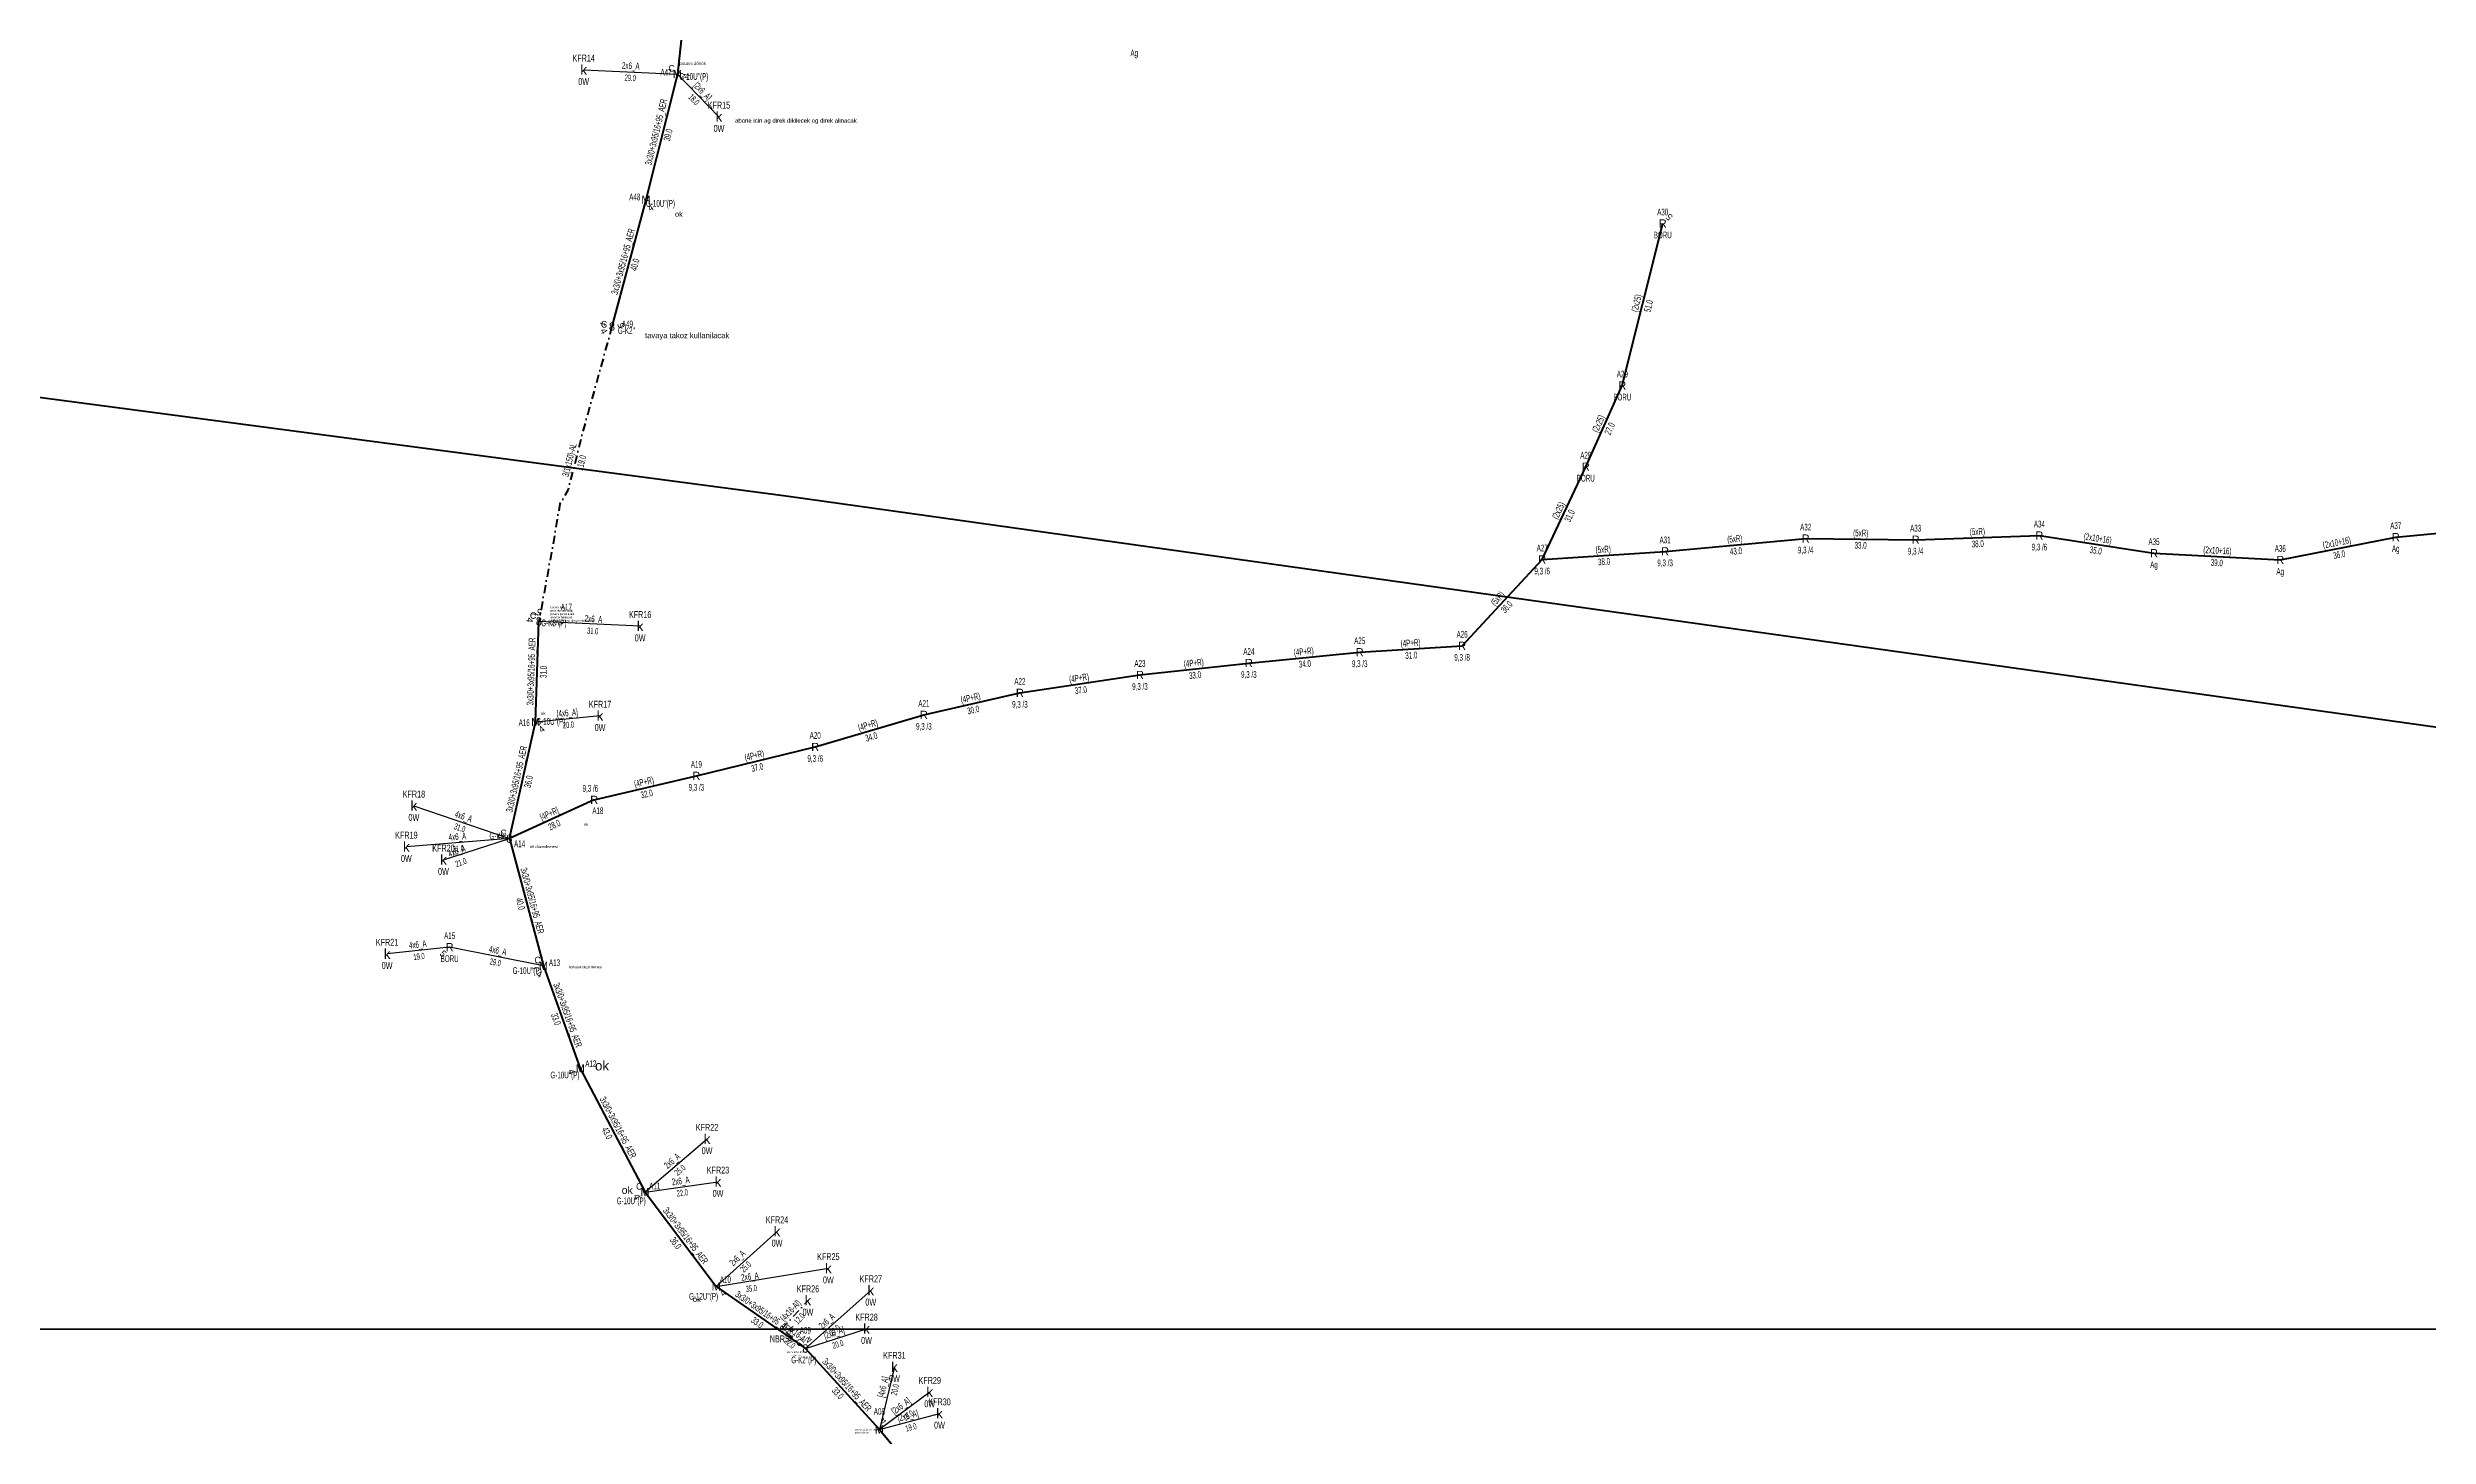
# Model space of a CAD drawing. Header units: millimetres. Extents: x 593538 to 596486, y 4087277 to 4091598.
# Drawn here: x 594798 to 595523, y 4090485 to 4090908 of the extents above; entities that cross this region are included whole.
import ezdxf
from ezdxf.enums import TextEntityAlignment as Align

# ---------------------------------------------------------------- set-up
doc = ezdxf.new("R2010")
doc.units = ezdxf.units.MM
doc.linetypes.add('DASHDOT', pattern=[5, 2.5, -1.25, 0, -1.25])
doc.layers.add('ANTET', color=250, linetype='Continuous')
for name, color, linetype, lineweight in [('DIREK_AG_MEVCUT', 120, 'Continuous', 25), ('DIREK_OG_YENI', 10, 'Continuous', 25), ('HAT_ABONE_HAVAI_BYSK', 30, 'Continuous', 30), ('HAT_ABONE_HAVAI_YENI', 30, 'Continuous', 30), ('HAT_ABONE_YERALTI_MEVCUT', 56, 'DASHDOT', 30), ('HAT_ABONE_YERALTI_YENI', 30, 'DASHDOT', 30), ('HAT_AG_HAVAI_BYSK', 3, 'Continuous', 50), ('HAT_AG_HAVAI_MEVCUT', 126, 'Continuous', 50), ('HAT_OG_HAVAI_YENI', 1, 'Continuous', 70), ('HAT_OG_YERALTI_YENI', 1, 'DASHDOT', 70), ('KOFRE_ABONE_MEVCUT', 6, 'Continuous', 25), ('KULLANICI', 1, 'Continuous', 25), ('NODE_ABONE_YENI', 5, 'Continuous', 25), ('Remarks', 1, 'Continuous', 25)]:
    doc.layers.add(name, color=color, linetype=linetype, lineweight=lineweight)
doc.styles.add('Direk', font='B_CAD')
doc.styles.add('New TextStyle_0', font='ARIALUNI.ttf')
doc.styles.get("Standard").update_dxf_attribs({"font": 'Arial'})

msp = doc.modelspace()

# ---------------------------------------------------------------- linework, layer by layer
at = {"layer": 'ANTET', "flags": 128}
for points in [[(594752.5, 4090517.5), (594752.5, 4091597.5), (595882.5, 4091597.5), (595882.5, 4090517.5), (594752.5, 4090517.5)], [(593952.5, 4089437.5), (593952.5, 4090517.5), (596292.5, 4090517.5), (596292.5, 4089437.5), (593952.5, 4089437.5)]]:
    msp.add_lwpolyline(points, close=True, dxfattribs=at)
at = {"layer": 'HAT_ABONE_HAVAI_BYSK'}
for p, q in [((595002.15, 4090886.7), (594989.5, 4090899.72)), ((594965.94, 4090704.25), (594946.34, 4090702.37)), ((595028.46, 4090511.61), (595047.09, 4090517.59)), ((595055.58, 4090505.96), (595050.99, 4090486.9)), ((595066.32, 4090498.3), (595050.99, 4090486.9)), ((595050.99, 4090486.9), (595069.31, 4090491.79))]:
    msp.add_line(p, q, dxfattribs=at)
at = {"layer": 'HAT_ABONE_HAVAI_YENI'}
for p, q in [((594960.96, 4090901.02), (594989.5, 4090899.72)), ((594978.16, 4090731.56), (594947.32, 4090733.04)), ((594909.26, 4090676.88), (594938.33, 4090666.86)), ((594938.33, 4090666.86), (594906.97, 4090664.38)), ((594918.27, 4090660.43), (594938.33, 4090666.86)), ((594920.15, 4090633.81), (594901.11, 4090631.75)), ((594948.71, 4090628.12), (594920.15, 4090633.81)), ((594998.53, 4090575.38), (594979.64, 4090559.2)), ((594979.64, 4090559.2), (595001.85, 4090562.38)), ((595019.83, 4090547.23), (595001.33, 4090530.45)), ((595001.33, 4090530.45), (595035.46, 4090536.01)), ((595048.38, 4090529.26), (595028.46, 4090511.61))]:
    msp.add_line(p, q, dxfattribs=at)
at = {"layer": 'HAT_ABONE_YERALTI_MEVCUT', "flags": 128}
msp.add_lwpolyline([(595021.3, 4090517.55), (595029.25, 4090526.2)], dxfattribs=at)
at = {"layer": 'HAT_ABONE_YERALTI_YENI', "flags": 128}
msp.add_lwpolyline([(595028.46, 4090511.61), (595021.3, 4090517.55)], dxfattribs=at)
at = {"layer": 'HAT_AG_HAVAI_BYSK'}
msp.add_line((594964.17, 4090678.67), (594938.33, 4090666.86), dxfattribs=at)
at = {"layer": 'HAT_AG_HAVAI_MEVCUT'}
for p, q in [((595277.21, 4090804.84), (595289.51, 4090854.2)), ((595266.09, 4090780.14), (595277.21, 4090804.84)), ((595252.81, 4090751.85), (595266.09, 4090780.14)), ((595290.23, 4090754.35), (595333.04, 4090758.25)), ((595333.04, 4090758.25), (595366.53, 4090757.91)), ((595366.53, 4090757.91), (595404.2, 4090759.16)), ((595404.2, 4090759.16), (595439.09, 4090753.81)), ((595477.54, 4090751.73), (595512.7, 4090758.7)), ((595512.7, 4090758.7), (595556.95, 4090762.8)), ((595228.43, 4090725.57), (595252.81, 4090751.85)), ((595252.81, 4090751.85), (595290.23, 4090754.35)), ((595439.09, 4090753.81), (595477.54, 4090751.73)), ((595163.49, 4090720.35), (595197.25, 4090723.63)), ((595197.25, 4090723.63), (595228.43, 4090725.57)), ((595093.78, 4090711.26), (595130.33, 4090716.71)), ((595130.33, 4090716.71), (595163.49, 4090720.35)), ((595064.54, 4090704.55), (595093.78, 4090711.26)), ((595031.46, 4090694.78), (595064.54, 4090704.55)), ((594995.28, 4090685.98), (595031.46, 4090694.78)), ((594964.17, 4090678.67), (594995.28, 4090685.98))]:
    msp.add_line(p, q, dxfattribs=at)
at = {"layer": 'HAT_OG_HAVAI_YENI'}
for p, q in [((594993.04, 4090933.08), (594989.5, 4090899.72)), ((594989.5, 4090899.72), (594979.91, 4090861.42)), ((594979.91, 4090861.42), (594969.58, 4090822.83)), ((594946.34, 4090702.37), (594947.32, 4090733.04)), ((594938.33, 4090666.86), (594946.34, 4090702.37)), ((594938.33, 4090666.86), (594948.71, 4090628.12)), ((594948.71, 4090628.12), (594959.93, 4090596.91)), ((594959.93, 4090596.91), (594979.64, 4090559.2)), ((594979.64, 4090559.2), (595001.33, 4090530.45)), ((595001.33, 4090530.45), (595028.46, 4090511.61)), ((595028.46, 4090511.61), (595050.99, 4090486.9)), ((595050.99, 4090486.9), (595081.03, 4090451.02))]:
    msp.add_line(p, q, dxfattribs=at)
at = {"layer": 'HAT_OG_YERALTI_YENI', "flags": 128}
msp.add_lwpolyline([(594969.58, 4090822.83), (594960.57, 4090790.33), (594956.25, 4090773.17), (594953.71, 4090768.81), (594951.42, 4090755.43), (594947.32, 4090733.04)], dxfattribs=at)
at = {"layer": 'KULLANICI', "color": 6, "lineweight": 200, "flags": 128}
msp.add_lwpolyline([(594612.04, 4090825.43), (595023.3, 4090771.14), (595919.47, 4090645.63)], dxfattribs=at)
at = {"layer": 'KULLANICI', "flags": 128}
msp.add_lwpolyline([(594612.04, 4090825.43), (595023.3, 4090771.14), (595919.47, 4090645.63)], dxfattribs=at)
msp.add_lwpolyline([(594612.04, 4090825.43), (595023.3, 4090771.14), (595919.47, 4090645.63)], dxfattribs=at)

# ---------------------------------------------------------------- texts
at = {"layer": 'DIREK_AG_MEVCUT', "linetype": 'ByBlock', "width": 0.53}
for s, p in [('Ag', (595128.61, 4090906.16)), ('A30', (595289.51, 4090857.7)), ('BORU', (595289.51, 4090850.7)), ('A29', (595277.21, 4090808.34)), ('BORU', (595277.21, 4090801.34)), ('A28', (595266.09, 4090783.64)), ('BORU', (595266.09, 4090776.64)), ('A31', (595290.23, 4090757.85)), ('A32', (595333.04, 4090761.75)), ('A33', (595366.53, 4090761.41)), ('A34', (595404.2, 4090762.66)), ('A35', (595439.09, 4090757.31)), ('A37', (595512.7, 4090762.2)), ('A27', (595252.81, 4090755.35)), ('9,3 /3', (595290.23, 4090750.85)), ('9,3 /4', (595333.04, 4090754.75)), ('9,3 /4', (595366.53, 4090754.41)), ('9,3 /6', (595404.2, 4090755.66)), ('Ag', (595439.09, 4090750.31)), ('A36', (595477.54, 4090755.23)), ('Ag', (595512.7, 4090755.2)), ('9,3 /6', (595252.81, 4090748.35)), ('Ag', (595477.54, 4090748.23)), ('A25', (595197.25, 4090727.13)), ('A26', (595228.43, 4090729.07)), ('A23', (595130.33, 4090720.21)), ('A24', (595163.49, 4090723.85)), ('9,3 /3', (595197.25, 4090720.13)), ('9,3 /8', (595228.43, 4090722.07)), ('A22', (595093.78, 4090714.76)), ('9,3 /3', (595130.33, 4090713.21)), ('9,3 /3', (595163.49, 4090716.85)), ('A21', (595064.54, 4090708.05)), ('9,3 /3', (595093.78, 4090707.76)), ('A20', (595031.46, 4090698.28)), ('9,3 /3', (595064.54, 4090701.05)), ('9,3 /6', (595031.46, 4090691.28)), ('A19', (594995.28, 4090689.48)), ('9,3 /6', (594962.99, 4090682.17)), ('9,3 /3', (594995.28, 4090682.48)), ('A18', (594965.29, 4090675.36))]:
    msp.add_text(s, height=2.05, dxfattribs=at).set_placement(p, align=Align.MIDDLE_CENTER)
at = {"layer": 'DIREK_AG_MEVCUT', "linetype": 'ByBlock', "style": 'Direk'}
for p in [(595289.51, 4090854.2), (595277.21, 4090804.84), (595266.09, 4090780.14), (595333.04, 4090758.25), (595366.53, 4090757.91), (595404.2, 4090759.16), (595512.7, 4090758.7), (595252.81, 4090751.85), (595290.23, 4090754.35), (595439.09, 4090753.81), (595477.54, 4090751.73), (595163.49, 4090720.35), (595197.25, 4090723.63), (595228.43, 4090725.57), (595130.33, 4090716.71), (595093.78, 4090711.26), (595064.54, 4090704.55), (595031.46, 4090694.78), (594995.28, 4090685.98), (594964.17, 4090678.67)]:
    msp.add_text('R', height=2.5, dxfattribs=at).set_placement(p, align=Align.MIDDLE_CENTER)
at = {"layer": 'DIREK_AG_MEVCUT', "color": 32, "style": 'Direk'}
for rotation, p in [(495, (595291.49, 4090856.18)), (315, (594918.17, 4090631.83))]:
    msp.add_text('5', height=2, rotation=rotation, dxfattribs=at).set_placement(p, align=Align.MIDDLE_CENTER)
at = {"layer": 'DIREK_AG_MEVCUT', "width": 0.53}
for s, p in [('A15', (594920.15, 4090637.31)), ('BORU', (594920.15, 4090630.31))]:
    msp.add_text(s, height=2.05, dxfattribs=at).set_placement(p, align=Align.MIDDLE_CENTER)
at = {"layer": 'DIREK_AG_MEVCUT', "style": 'Direk'}
msp.add_text('R', height=2.5, dxfattribs=at).set_placement((594920.15, 4090633.81), align=Align.MIDDLE_CENTER)
at = {"layer": 'DIREK_OG_YENI', "color": 4, "style": 'Direk'}
for p in [(594987.73, 4090901.48), (594967.17, 4090823.49), (594945.55, 4090734.81), (594936.56, 4090668.62), (594946.95, 4090629.89), (594977.87, 4090560.97), (595026.7, 4090513.38)]:
    msp.add_text('C', height=2, dxfattribs=at).set_placement(p, align=Align.MIDDLE_CENTER)
at = {"layer": 'DIREK_OG_YENI', "width": 0.53}
for s, p in [('A47', (594986.04, 4090900.28)), ("G-10U''(P)", (594994.5, 4090898.98)), ('A48', (594976.51, 4090862.26)), ("G-10U''(P)", (594984.35, 4090860.32)), ("G-K2''", (594973.98, 4090821.59)), ('A49', (594974.28, 4090823.63)), ('A17', (594955.7, 4090737.39)), ("G-K3''(P)", (594951.9, 4090732.57)), ('A16', (594942.85, 4090702.18)), ("G-10U''(P)", (594950.94, 4090702.56)), ("G-K3''", (594934.84, 4090667.69)), ('A14', (594941.46, 4090665.29)), ("G-10U''(P)", (594943.75, 4090626.67)), ('A13', (594952.08, 4090629.09)), ('A12', (594963.14, 4090598.32)), ("G-10U''(P)", (594955.26, 4090594.87)), ('A11', (594982.6, 4090561.07)), ("G-10U''(P)", (594975.44, 4090556.55)), ('A10', (595004.11, 4090532.59)), ("G-12U''(P)", (594997.47, 4090527.47)), ('A09', (595028.46, 4090517.11)), ("G-K2''(P)", (595028, 4090508.11)), ('A08', (595050.99, 4090492.4))]:
    msp.add_text(s, height=2.05, dxfattribs=at).set_placement(p, align=Align.MIDDLE_CENTER)
at = {"layer": 'DIREK_OG_YENI', "style": 'Direk'}
for s, p in [('M', (594989.5, 4090899.72)), ('M', (594979.91, 4090861.42)), ('8', (594969.58, 4090822.83)), ('8', (594947.32, 4090733.04)), ('M', (594946.34, 4090702.37)), ('8', (594938.33, 4090666.86)), ('M', (594948.71, 4090628.12)), ('M', (594959.93, 4090596.91)), ('M', (594979.64, 4090559.2)), ('M', (595001.33, 4090530.45)), ('8', (595028.46, 4090511.61)), ('M', (595050.99, 4090486.9))]:
    msp.add_text(s, height=2.5, dxfattribs=at).set_placement(p, align=Align.MIDDLE_CENTER)
at = {"layer": 'DIREK_OG_YENI', "color": 32, "style": 'Direk'}
for s, rotation, p in [('4', 438.77605, (594992.24, 4090899.17)), ('4', 390.57895, (594981.33, 4090859.01)), ('f', 614.14857, (594966.89, 4090823.6)), ('5', 97.38931, (594972.36, 4090823.19)), ('4', 299.75927, (594967.15, 4090821.44)), ('f', 624.07689, (594945.96, 4090735.22)), ('5', 176.12132, (594947.51, 4090735.84)), ('4', 261.84276, (594944.55, 4090733.44)), ('4', 399.84459, (594948.13, 4090700.22)), ('4', 256.94724, (594935.6, 4090667.49)), ('f', 286.20391, (594946.03, 4090627.34)), ('4', 332.98642, (594947.44, 4090625.62)), ('4', 291.72528, (594957.33, 4090595.88)), ('4', 299.95535, (594977.21, 4090557.81)), ('4', 406.41806, (595003.36, 4090528.52)), ('4', 516.17584, (595029.6, 4090514.17)), ('4', 514.9692, (595052.18, 4090489.43))]:
    msp.add_text(s, height=2, rotation=rotation, dxfattribs=at).set_placement(p, align=Align.MIDDLE_CENTER)
at = {"layer": 'HAT_ABONE_HAVAI_BYSK', "lineweight": 30, "width": 0.53}
for s, rotation, p in [('[2x6_A]', 314.20883, (594996.43, 4090893.8)), ('[4x6_A]', 365.47804, (594956.06, 4090704.16)), ('[2x6_A]', 17.78392, (595037.52, 4090515.41)), ('[4x6_A]', 436.66725, (595053.14, 4090499.65)), ('[2x6_A]', 396.66071, (595058.15, 4090493.28)), ('[2x6_A]', 14.95648, (595059.94, 4090490.16))]:
    msp.add_text(s, height=2.05, rotation=rotation, dxfattribs=at).set_placement(p, align=Align.CENTER)
for s, rotation, p in [('18.0', 314.20883, (594995.22, 4090892.62)), ('20.0', 365.47804, (594956.22, 4090702.46)), ('20.0', 17.78392, (595038.04, 4090513.79)), ('20.0', 436.66725, (595054.8, 4090499.26)), ('19.0', 396.66071, (595059.17, 4090491.92)), ('19.0', 14.95648, (595060.37, 4090488.52))]:
    msp.add_text(s, height=1.9, rotation=rotation, dxfattribs=at).set_placement(p, align=Align.TOP_CENTER)
at = {"layer": 'HAT_ABONE_HAVAI_YENI', "lineweight": 30, "width": 0.53}
for s, rotation, p in [('2x6_A', 357.37411, (594975.26, 4090901.22)), ('2x6_A', 356.07651, (594963.89, 4090732.76)), ('4x6_A', 340.97051, (594924.07, 4090672.67)), ('4x6_A', 364.51442, (594922.58, 4090666.46)), ('4x6_A', 19.80939, (594922.67, 4090662.12)), ('4x6_A', 366.158, (594910.54, 4090633.63)), ('4x6_A', 348.73495, (594934.6, 4090631.8)), ('2x6_A', 400.58019, (594988.53, 4090567.94)), ('2x6_A', 8.14882, (594990.62, 4090561.64)), ('2x6_A', 403.56794, (595008.46, 4090538.4)), ('2x6_A', 6.58836, (595011.69, 4090532.5)), ('2x6_A', 401.71956, (595035.65, 4090519.16))]:
    msp.add_text(s, height=2.05, rotation=rotation, dxfattribs=at).set_placement(p, align=Align.CENTER)
for s, rotation, p in [('29.0', 357.37411, (594975.19, 4090899.52)), ('31.0', 356.07651, (594963.78, 4090731.06)), ('31.0', 340.97051, (594923.52, 4090671.06)), ('31.0', 364.51442, (594922.72, 4090664.77)), ('21.0', 19.80939, (594923.25, 4090660.52)), ('19.0', 366.158, (594910.72, 4090631.94)), ('29.0', 348.73495, (594934.27, 4090630.13)), ('25.0', 400.58019, (594989.64, 4090566.65)), ('22.0', 8.14882, (594990.86, 4090559.95)), ('25.0', 403.56794, (595009.63, 4090537.17)), ('35.0', 6.58836, (595011.89, 4090530.82)), ('27.0', 401.71956, (595036.78, 4090517.89))]:
    msp.add_text(s, height=1.9, rotation=rotation, dxfattribs=at).set_placement(p, align=Align.TOP_CENTER)
at = {"layer": 'HAT_ABONE_YERALTI_MEVCUT', "lineweight": 30, "width": 0.53}
msp.add_text('(4x16-Al)', height=2.05, rotation=47.38681, dxfattribs=at).set_placement((595024.65, 4090522.45), align=Align.CENTER)
msp.add_text('12.0', height=1.9, rotation=47.38681, dxfattribs=at).set_placement((595025.9, 4090521.3), align=Align.TOP_CENTER)
at = {"layer": 'HAT_ABONE_YERALTI_YENI', "lineweight": 30, "width": 0.53}
msp.add_text('4x16-Al', height=2.05, rotation=320.33891, dxfattribs=at).set_placement((595025.42, 4090515.24), align=Align.CENTER)
msp.add_text('22.0', height=1.9, rotation=320.33891, dxfattribs=at).set_placement((595024.34, 4090513.93), align=Align.TOP_CENTER)
at = {"layer": 'HAT_AG_HAVAI_BYSK', "lineweight": 30, "width": 0.53}
msp.add_text('[4P+R]', height=2.05, rotation=384.57056, dxfattribs=at).set_placement((594950.9, 4090673.54, 297469.16), align=Align.CENTER)
msp.add_text('28.0', height=2.05, rotation=384.57056, dxfattribs=at).set_placement((594951.6, 4090671.99, 297469.16), align=Align.TOP_CENTER)
at = {"layer": 'HAT_AG_HAVAI_MEVCUT', "lineweight": 30, "width": 0.53}
for s, rotation, p in [('(2x25)', 76.00891, (595282.53, 4090829.72)), ('(2x25)', 65.76506, (595270.87, 4090792.84)), ('(2x25)', 64.85213, (595258.68, 4090766.36)), ('(5xR)', 5.20828, (595311.56, 4090757.15)), ('(5xR)', 359.40889, (595349.79, 4090758.93)), ('(5xR)', 1.89922, (595385.34, 4090759.38)), ('(2x10+16)', 351.28472, (595421.78, 4090757.32)), ('(2x10+16)', 11.21633, (595494.95, 4090756.05)), ('(5xR)', 3.82565, (595271.46, 4090753.95)), ('(2x10+16)', 356.91126, (595458.36, 4090753.62)), ('(5xR)', 47.14585, (595240, 4090739.29)), ('(4P+R)', 6.27319, (595146.82, 4090719.37)), ('(4P+R)', 5.55072, (595180.29, 4090722.84)), ('(4P+R)', 3.55927, (595212.79, 4090725.45)), ('(4P+R)', 8.47358, (595111.93, 4090714.82)), ('(4P+R)', 12.93055, (595078.97, 4090708.73)), ('(4P+R)', 16.44287, (595047.76, 4090700.48)), ('(4P+R)', 13.67432, (595013.17, 4090691.21)), ('(4P+R)', 13.2252, (594979.53, 4090683.15))]:
    msp.add_text(s, height=2.05, rotation=rotation, dxfattribs=at).set_placement(p, align=Align.CENTER)
for s, rotation, p in [('51.0', 76.00891, (595284.18, 4090829.31)), ('27.0', 65.76506, (595272.42, 4090792.14)), ('31.0', 64.85213, (595260.22, 4090765.63)), ('33.0', 359.40889, (595349.77, 4090757.23)), ('38.0', 1.89922, (595385.39, 4090757.68)), ('38.0', 3.82565, (595271.58, 4090752.25)), ('43.0', 5.20828, (595311.71, 4090755.45)), ('35.0', 351.28472, (595421.52, 4090755.64)), ('39.0', 356.91126, (595458.27, 4090751.92)), ('36.0', 11.21633, (595495.28, 4090754.38)), ('36.0', 47.14585, (595241.24, 4090738.13)), ('34.0', 5.55072, (595180.45, 4090721.15)), ('31.0', 3.55927, (595212.89, 4090723.75)), ('33.0', 6.27319, (595147, 4090717.68)), ('30.0', 12.93055, (595079.35, 4090707.08)), ('37.0', 8.47358, (595112.18, 4090713.14)), ('34.0', 16.44287, (595048.24, 4090698.85)), ('37.0', 13.67432, (595013.57, 4090689.56)), ('32.0', 13.2252, (594979.92, 4090681.5))]:
    msp.add_text(s, height=2.05, rotation=rotation, dxfattribs=at).set_placement(p, align=Align.TOP_CENTER)
at = {"layer": 'HAT_OG_HAVAI_YENI', "lineweight": 30, "width": 0.53}
for rotation, p in [(436.31405, (594984, 4090881.82, 297489.95)), (435.01935, (594973.93, 4090842.35, 297484.79)), (88.16822, (594945.98, 4090717.74, 297473.66)), (77.28667, (594941.5, 4090684.8, 297473.17)), (285.01088, (594944.34, 4090647.71, 297474.36)), (289.76978, (594955.12, 4090612.8)), (297.59379, (594970.54, 4090578.45)), (307.04003, (594991.17, 4090545.34)), (325.22053, (595015.38, 4090521.73)), (312.35178, (595040.36, 4090499.83))]:
    msp.add_text('3x3/0+3x95/16+95_AER', height=2.05, rotation=rotation, dxfattribs=at).set_placement(p, align=Align.CENTER)
for s, rotation, p in [('39.0', 436.31405, (594985.65, 4090881.42, 297489.95)), ('40.0', 435.01935, (594975.57, 4090841.91, 297484.79)), ('31.0', 88.16822, (594947.68, 4090717.68, 297473.66)), ('36.0', 77.28667, (594943.16, 4090684.43, 297473.17)), ('40.0', 285.01088, (594942.7, 4090647.27, 297474.36)), ('33.0', 289.76978, (594953.52, 4090612.23)), ('43.0', 297.59379, (594969.03, 4090577.66)), ('36.0', 307.04003, (594989.81, 4090544.32)), ('33.0', 325.22053, (595014.41, 4090520.34)), ('33.0', 312.35178, (595039.1, 4090498.68))]:
    msp.add_text(s, height=2.05, rotation=rotation, dxfattribs=at).set_placement(p, align=Align.TOP_CENTER)
at = {"layer": 'HAT_OG_YERALTI_YENI', "lineweight": 30, "width": 0.53}
msp.add_text('3(1x150)-AL', height=2.05, rotation=435.86788, dxfattribs=at).set_placement((594957.59, 4090781.96), align=Align.CENTER)
msp.add_text('119.0', height=2.05, rotation=435.86788, dxfattribs=at).set_placement((594959.23, 4090781.54), align=Align.TOP_CENTER)
at = {"layer": 'KOFRE_ABONE_MEVCUT', "width": 0.6}
for s, p in [('KFR14', (594960.96, 4090903.52)), ('KFR15', (595002.15, 4090889.2)), ('KFR16', (594978.16, 4090734.06)), ('KFR17', (594965.94, 4090706.75)), ('KFR18', (594909.26, 4090679.38)), ('KFR19', (594906.97, 4090666.88)), ('KFR20', (594918.27, 4090662.93)), ('KFR21', (594901.11, 4090634.25)), ('KFR22', (594998.53, 4090577.88)), ('KFR23', (595001.85, 4090564.88)), ('KFR24', (595019.83, 4090549.73)), ('KFR25', (595035.46, 4090538.51)), ('KFR27', (595048.38, 4090531.76)), ('KFR26', (595029.25, 4090528.7)), ('KFR28', (595047.09, 4090520.09)), ('KFR31', (595055.58, 4090508.46)), ('KFR29', (595066.32, 4090500.8)), ('KFR30', (595069.31, 4090494.29))]:
    msp.add_text(s, height=2.1, dxfattribs=at).set_placement(p, align=Align.CENTER)
at = {"layer": 'KOFRE_ABONE_MEVCUT', "style": 'Direk'}
for p in [(594960.96, 4090901.02), (595002.15, 4090886.7), (594978.16, 4090731.56), (594965.94, 4090704.25), (594909.26, 4090676.88), (594906.97, 4090664.38), (594918.27, 4090660.43), (594901.11, 4090631.75), (594998.53, 4090575.38), (595001.85, 4090562.38), (595019.83, 4090547.23), (595035.46, 4090536.01), (595029.25, 4090526.2), (595048.38, 4090529.26), (595047.09, 4090517.59), (595055.58, 4090505.96), (595066.32, 4090498.3), (595069.31, 4090491.79)]:
    msp.add_text('k', height=3, dxfattribs=at).set_placement(p, align=Align.MIDDLE_CENTER)
at = {"layer": 'KOFRE_ABONE_MEVCUT', "width": 0.6}
for p in [(594960.96, 4090898.52), (595002.15, 4090884.2), (594978.16, 4090729.06), (594965.94, 4090701.75), (594909.26, 4090674.38), (594906.97, 4090661.88), (594918.27, 4090657.93), (594901.11, 4090629.25), (594998.53, 4090572.88), (595001.85, 4090559.88), (595019.83, 4090544.73), (595035.46, 4090533.51), (595048.38, 4090526.76), (595029.25, 4090523.7), (595047.09, 4090515.09), (595055.58, 4090503.46), (595066.32, 4090495.8), (595069.31, 4090489.29)]:
    msp.add_text('0W', height=2.1, dxfattribs=at).set_placement(p, align=Align.TOP_CENTER)
at = {"layer": 'NODE_ABONE_YENI', "style": 'Direk'}
msp.add_text('E', height=1.4, dxfattribs=at).set_placement((595021.3, 4090517.55), align=Align.MIDDLE_CENTER)
at = {"layer": 'NODE_ABONE_YENI', "width": 0.6}
msp.add_text('NBRS6', height=2.1, dxfattribs=at).set_placement((595021.3, 4090515.55), align=Align.TOP_CENTER)
at = {"layer": 'Remarks', "lineweight": 0, "attachment_point": 1, "style": 'New TextStyle_0'}
for s, insert, char_height in [('potans dönük', (594990.11, 4090903.45), 0.9615), ('abone icin ag direk dikilecek og direk alinacak', (595007.06, 4090886.2), 1.3062), ('ok', (594988.78, 4090857.85), 1.59), ('tavaya takoz kullanilacak', (594979.64, 4090820.94), 1.659), ('tavaya takoz^Jprafudur takilacak^Jpotans parca eksik^Jarmatür takilacak^Jisletme kablosu direge sabitlenecek^Jxlp sehpa', (594950.87, 4090737.67), 0.61967), ('ok', (594947.92, 4090705.46), 0.943), ('ok', (594961, 4090671.64), 0.87), ('ötl düzenlemesi', (594944.64, 4090664.85), 0.8671), ('korkuluk düzenlemesi', (594956.41, 4090628.16), 0.7494), ('ok', (594964.41, 4090599.17), 2.901), ('ok', (594972.53, 4090560.97), 2.288), ('ok', (594994.19, 4090527.4), 1.646), ('abone kablo betonu', (595022.84, 4090510.71), 0.4934), ('demontaj cukuru kapat^Jpotans dönük', (595043.56, 4090487.12), 0.5042)]:
    msp.add_mtext(s, dxfattribs=dict(at, insert=insert, char_height=char_height))
at = {"layer": 'Remarks', "color": 6, "lineweight": 0, "insert": (595024.03, 4090509.69), "char_height": 0.275, "attachment_point": 1, "style": 'New TextStyle_0'}
msp.add_mtext('ag yg durdurulmus', dxfattribs=at)

doc.saveas('drawing.dxf')
